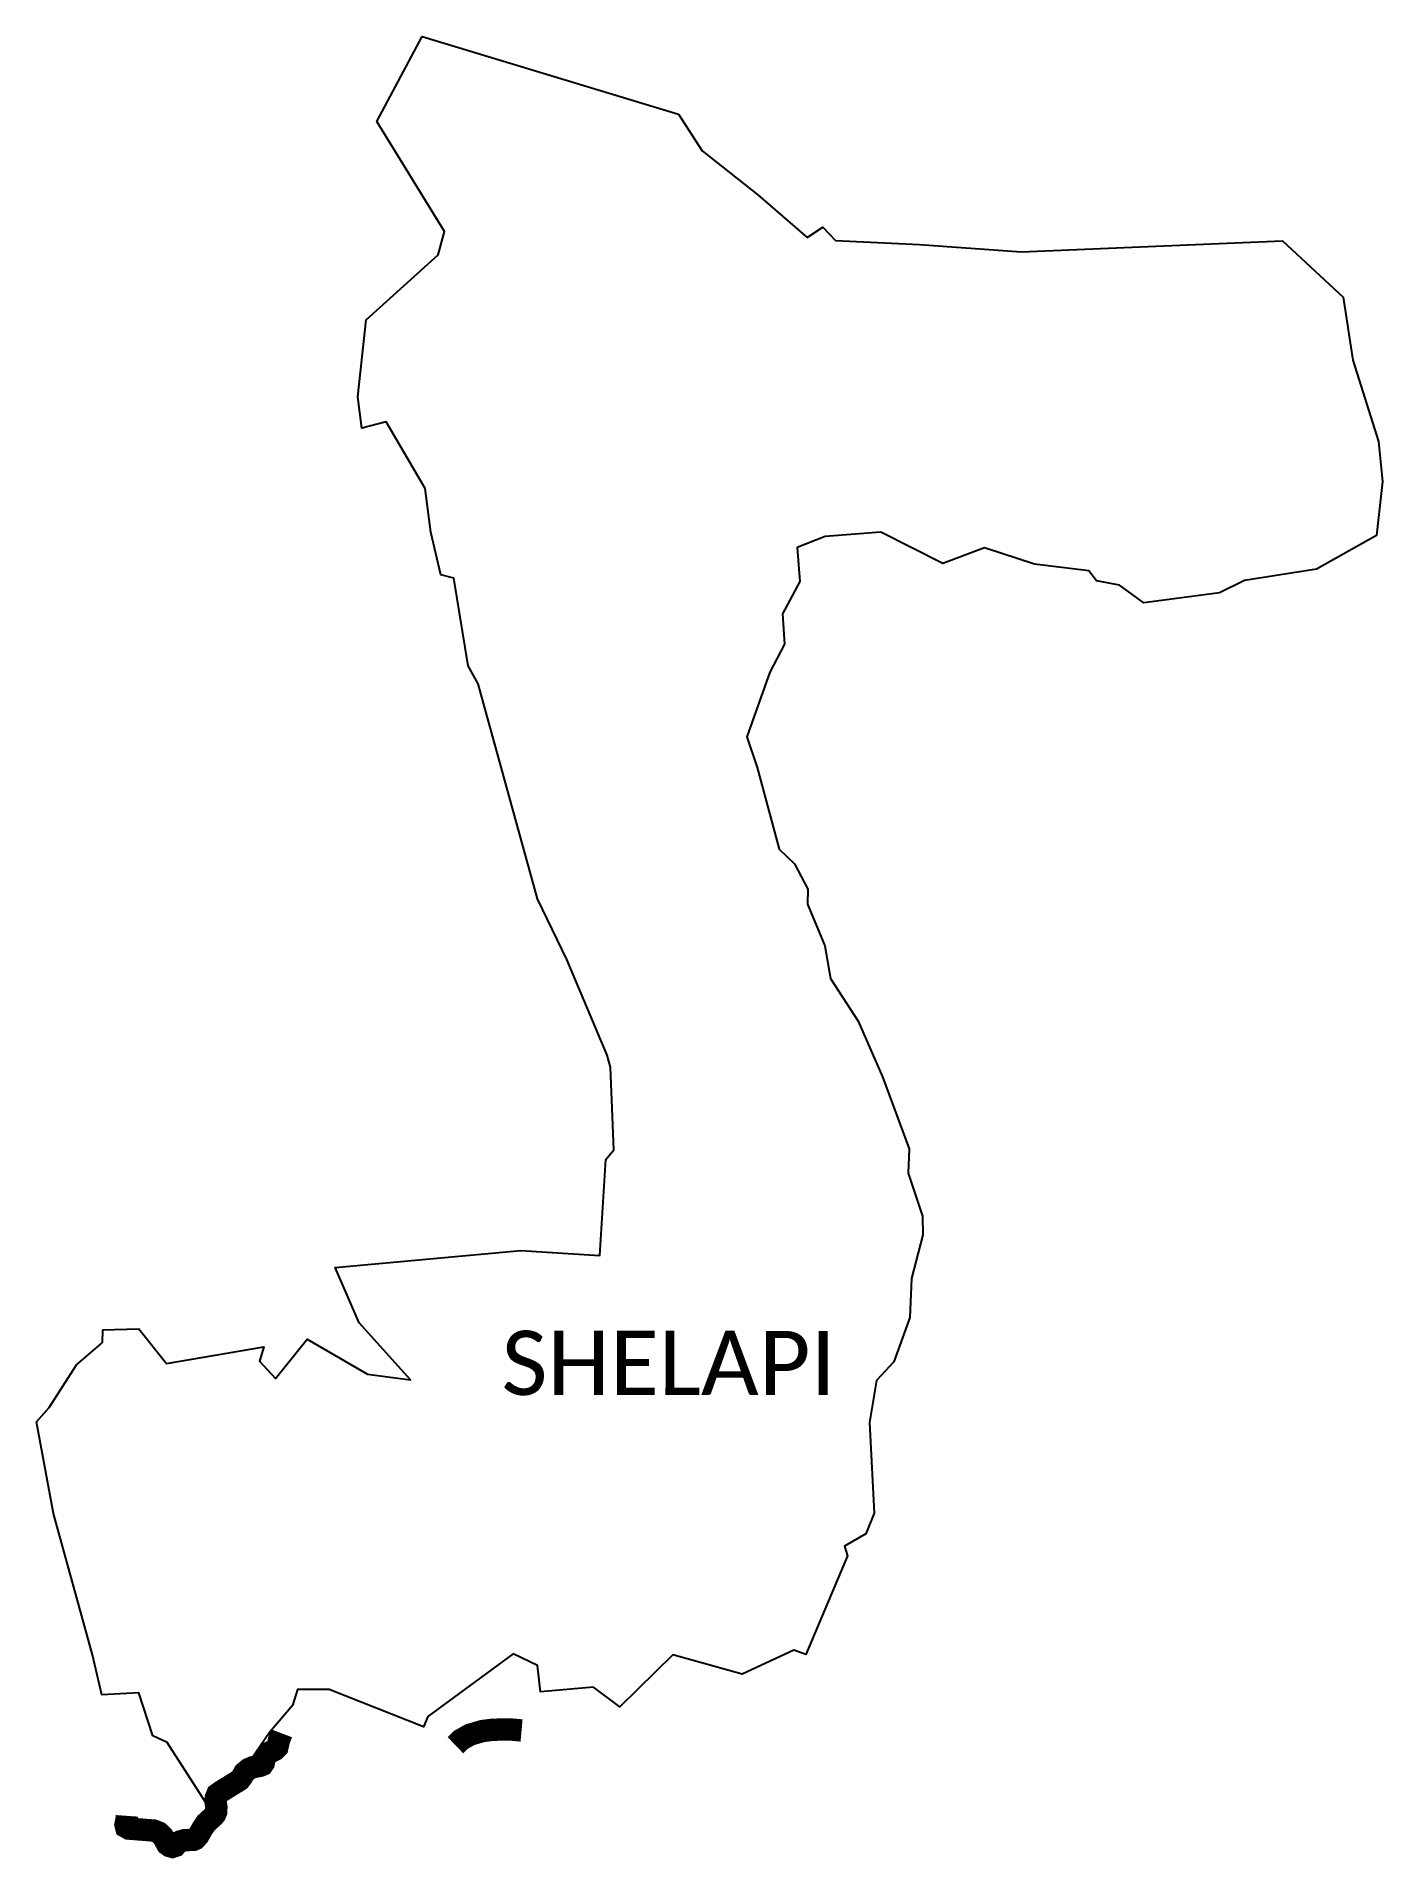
# Model space of a CAD drawing. Header units: metres. Extents: x 340396 to 343408, y 1762528 to 1766604.
import ezdxf

# ---------------------------------------------------------------- set-up
doc = ezdxf.new("R2010")
doc.units = ezdxf.units.M
doc.header["$MEASUREMENT"] = 0
for name, color, linetype in [('UNPROTECTED', 130, 'Continuous'), ('UNPROTECTED DUE TO CREEK', 150, 'Continuous'), ('VILLAGE BOUNDRY', 3, 'Continuous'), ('VILLAGE NAME', 250, 'Continuous')]:
    doc.layers.add(name, color=color, linetype=linetype)
doc.styles.get("Standard").update_dxf_attribs({"font": 'arial.ttf'})

msp = doc.modelspace()

# ---------------------------------------------------------------- linework, layer by layer
at = {"layer": 'UNPROTECTED', "const_width": 50, "flags": 128}
msp.add_lwpolyline([(340598.5, 1762623.5), (340598.1, 1762617.9), (340595.2, 1762603.8), (340596.6, 1762598.4), (340602.6, 1762595), (340618.9, 1762593.7), (340634.5, 1762592.5), (340648.2, 1762591.4), (340658.4, 1762590.6), (340669.6, 1762586.2), (340679.2, 1762576.7), (340684.7, 1762566.7), (340688.6, 1762559.6), (340693.6, 1762556), (340700.4, 1762554.1), (340706.6, 1762556.2), (340713.2, 1762564.1), (340717.3, 1762566.3), (340727.4, 1762569.1), (340739.7, 1762569.6), (340747.5, 1762569.9), (340751.5, 1762571.7), (340758, 1762578.9), (340767.5, 1762595.5), (340775.4, 1762607.4), (340783.3, 1762614.6), (340791, 1762621.5), (340795.7, 1762626.8), (340798.1, 1762632.4), (340798.6, 1762643), (340796.6, 1762656.6), (340797.1, 1762663.3), (340800.6, 1762672), (340808.4, 1762677.6), (340827.4, 1762689.4), (340850.3, 1762703.5), (340856, 1762710.9), (340861.5, 1762720.6), (340870.8, 1762728.2), (340880.1, 1762732.3), (340887.6, 1762733.7), (340895.7, 1762735.2), (340901.7, 1762737.7), (340904.6, 1762741.9), (340906.1, 1762750.1), (340910.3, 1762758), (340917.1, 1762765.2), (340929.2, 1762771), (340935, 1762776.9), (340938.6, 1762792.7), (340944.5, 1762808.2)], dxfattribs=at)
at = {"layer": 'UNPROTECTED DUE TO CREEK', "const_width": 50, "flags": 128}
msp.add_lwpolyline([(341333.3, 1762781.6), (341345.9, 1762793.8), (341366.4, 1762805.2), (341393.7, 1762813.2), (341414.4, 1762815.8), (341438.5, 1762816.8), (341458.3, 1762816.6), (341481.4, 1762814.5)], dxfattribs=at)
at = {"layer": 'VILLAGE BOUNDRY'}
msp.add_lwpolyline([(340543.6, 1763711.1), (340543.1, 1763681.8)], dxfattribs=at)
for points in [[(340543.6, 1763711.1, 0), (340625.2, 1763713, 0), (340687.1, 1763635.1, 0), (340904.8, 1763672.6, 0), (340895, 1763640.3, 0), (340930.6, 1763601.9, 0), (341001.9, 1763690.1, 0), (341137, 1763611.3, 0), (341232.7, 1763599.1, 0), (341118.1, 1763726.3, 0), (341064, 1763850, 0), (341479.4, 1763887.9, 0), (341656.5, 1763877.1, 0), (341669.6, 1764091.5, 0), (341687.7, 1764113.7, 0), (341680.2, 1764298.4, 0), (341673.2, 1764324.9, 0), (341582.7, 1764538.8, 0), (341516.7, 1764674.6, 0), (341384.5, 1765155.8, 0), (341362.1, 1765196.1, 0), (341329.7, 1765392.3, 0), (341301.1, 1765400, 0), (341278.1, 1765495, 0), (341265.9, 1765592.8, 0), (341178.7, 1765742, 0), (341124, 1765728, 0), (341115.1, 1765797.7, 0), (341133.6, 1765970.2, 0), (341294.8, 1766115.8, 0), (341308.7, 1766167.6, 0), (341157.5, 1766413.7, 0), (341258.8, 1766604, 0), (341832.9, 1766429.8, 0), (341885.2, 1766348.3, 0), (342010.4, 1766249.9, 0), (342120.5, 1766153.9, 0), (342155.7, 1766177.2, 0), (342183.7, 1766147.7, 0), (342372.1, 1766138.3, 0), (342600.2, 1766121.9, 0), (343183.7, 1766146.6, 0), (343319.9, 1766020.8, 0), (343341.3, 1765879.9, 0), (343398.5, 1765697.9, 0), (343407.9, 1765608.6, 0)], [(343407.9, 1765608.6, 0), (343394.3, 1765487.7, 0), (343260, 1765412.3, 0), (343099.3, 1765386.8, 0), (343043.4, 1765359.5, 0), (342873.5, 1765336.8, 0), (342819, 1765376.8, 0), (342767.7, 1765386.1, 0), (342750.7, 1765408.5, 0), (342628.9, 1765423.4, 0), (342517.4, 1765460.2, 0), (342424.1, 1765425, 0), (342285.5, 1765495.1, 0), (342160.6, 1765485.7, 0), (342098.4, 1765460.9, 0), (342104.3, 1765384.4, 0), (342065.2, 1765312.2, 0), (342069.4, 1765244.4, 0), (342037.1, 1765181.6, 0), (341985.1, 1765037.2, 0), (342008.7, 1764968.5, 0), (342057.5, 1764786.2, 0), (342092.4, 1764753.1, 0), (342121.8, 1764696.3, 0), (342121, 1764662.9, 0), (342160.3, 1764569.4, 0), (342172.4, 1764496.9, 0), (342234.9, 1764401.1, 0), (342288.7, 1764276.8, 0), (342348.5, 1764115.8, 0), (342346.4, 1764061.2, 0), (342378.2, 1763965, 0), (342379.2, 1763923.4, 0), (342353.6, 1763825.5, 0), (342350.3, 1763738.4, 0), (342314.4, 1763639, 0), (342275.7, 1763597.7, 0), (342259.8, 1763503.8, 0), (342270.7, 1763300.9, 0), (342251.4, 1763254.6, 0), (342204.2, 1763226.8, 0), (342210.4, 1763204.9, 0), (342117.1, 1762984.1, 0), (342090.9, 1762994.2, 0), (341975, 1762940.8, 0), (341820.2, 1762983.8, 0), (341701.4, 1762867.1, 0), (341642.3, 1762911.1, 0), (341523.6, 1762901.1, 0), (341517.3, 1762960.2, 0), (341462.5, 1762985.7, 0), (341271.7, 1762846, 0), (341262.2, 1762822.5, 0), (341050.8, 1762905.9, 0), (340980, 1762906.4, 0), (340968.8, 1762870.3, 0), (340917.5, 1762810.1, 0), (340803.6, 1762643, 0), (340781.1, 1762644, 0), (340688.6, 1762787.4, 0), (340656, 1762802.3, 0), (340624.8, 1762899, 0), (340542.6, 1762894.6, 0), (340521.4, 1762983.6, 0), (340434.4, 1763299.9, 0), (340395.9, 1763505, 0), (340424.7, 1763536.8, 0), (340485.5, 1763632.8, 0), (340543.1, 1763681.8, 0)]]:
    msp.add_polyline3d(points, dxfattribs=at)

# ---------------------------------------------------------------- texts
at = {"layer": 'VILLAGE NAME', "insert": (341436.6, 1763708.7), "char_height": 143.7, "attachment_point": 1, "rotation": 359.9793}
msp.add_mtext_dynamic_manual_height_columns('{\\fCalibri|b0|i0|c0|p34;SHELAPI}', width=1418, gutter_width=718.5, heights=[0], dxfattribs=at)

doc.saveas('drawing.dxf')
